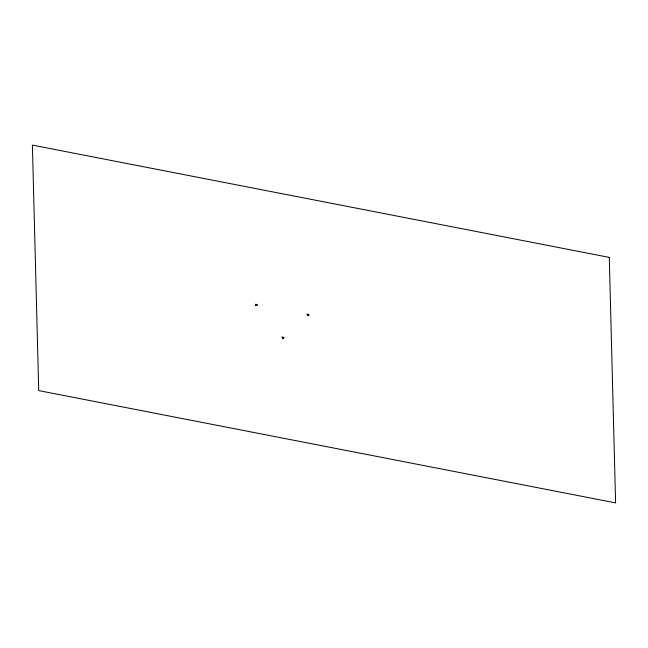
<?xml version="1.0" encoding="UTF-8"?>
<svg xmlns="http://www.w3.org/2000/svg" width="648" height="648" viewBox="0 0 648 648"><rect width="100%" height="100%" fill="white"/><g stroke="black" fill="none" stroke-linecap="round" stroke-linejoin="round"><path stroke-width="0.97" d="M283.557 337.875L283.095 338.07L283.119 337.114M283.095 338.07L283.257 337.576M307.751 314.361L308.237 315.576M284.197 337.43L282.714 338.702L282.917 337.357M282.974 338.143L282.714 338.702L282.431 337.195M308.764 314.669L308.237 315.681L308.505 314.815M255.814 304.366L255.393 304.544L255.733 305.467L256.859 304.455M283.541 338.054L282.909 338.442L282.398 337.883M256.057 304.204L255.482 304.714M283.249 337.665L283.67 337.47M257.434 304.528L255.733 305.467L256.365 305.483M256.916 305.095L255.733 305.467L256.851 305.232M256.632 305.321L256.09 305.281L256.13 304.617M307.541 314.815L307.946 315.131L307.047 314.005M307.589 315.114L308.237 315.681L307.111 314.191M308.456 314.393L309.056 315.139M282.714 338.702L281.912 336.928M609.282 257.386L32.4 145.112L38.718 390.614L615.6 502.889L609.282 257.386"/></g></svg>
